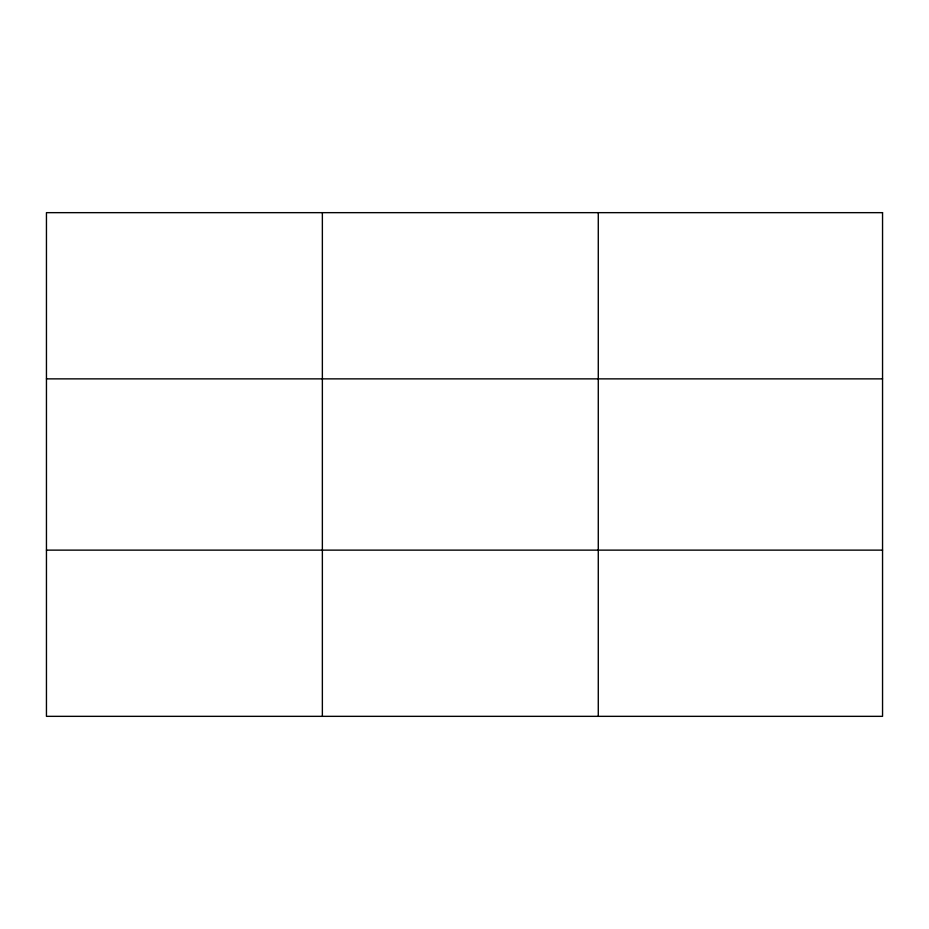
<?xml version="1.0" encoding="UTF-8"?>
<svg xmlns="http://www.w3.org/2000/svg" width="929" height="929" viewBox="0 0 929 929"><rect width="100%" height="100%" fill="white"/><g stroke="black" fill="none" stroke-linecap="round" stroke-linejoin="round"><path stroke-width="1.39" d="M322.363 716.34L322.363 212.66M598.276 716.34L598.276 212.66M46.45 378.869L882.55 378.869M46.45 550.131L882.55 550.131M882.55 212.66L882.55 716.34L46.45 716.34L46.45 212.66L882.55 212.66"/></g></svg>
